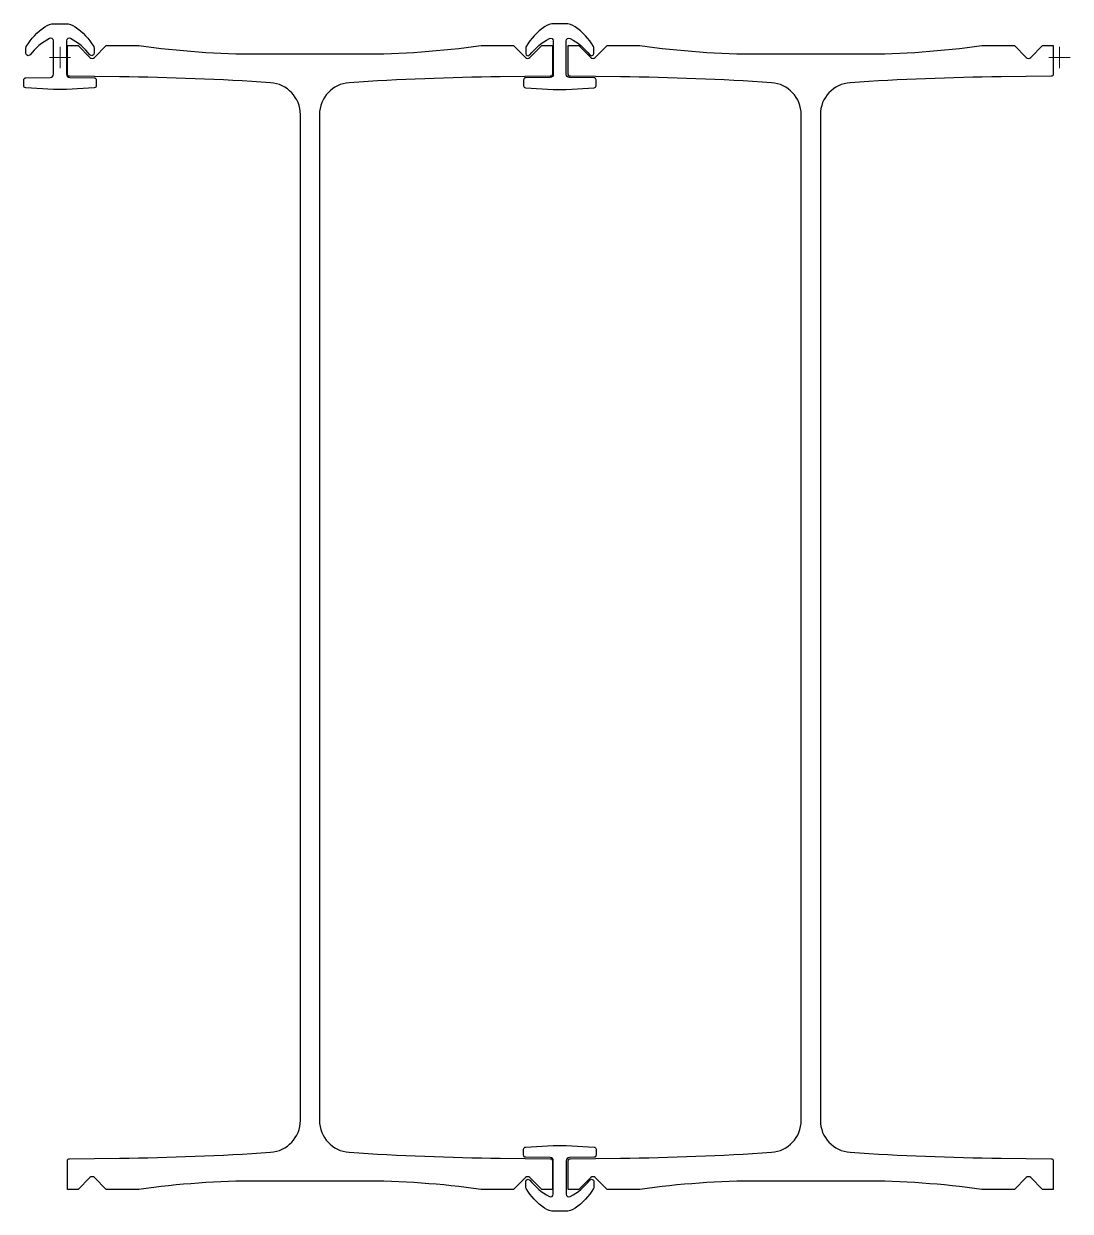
# Model space of a CAD drawing. Header units: millimetres. Extents: x -34 to 950, y -1085 to 32.
import ezdxf

# ---------------------------------------------------------------- set-up
doc = ezdxf.new("R2010")
doc.units = ezdxf.units.MM
doc.layers.get('0').update_dxf_attribs({"lineweight": 25})
doc.layers.add('ref', color=252, linetype='Continuous', lineweight=5)

msp = doc.modelspace()

# ---------------------------------------------------------------- linework, layer by layer
for points in [[(-34.1, -26.5), (-34.1, -21, -0.411055), (-32.1, -19), (-9.1, -18.7, 0.41139), (-6.1, -15.7), (-6.1, 15.7, 0.569114), (-9.8, 17.9, 0.100985), (-28.2, 2.5, -0.710336), (-32, 3.8), (-32, 9.2, -0.135197), (-31.7, 10.2, -0.107747), (-14.3, 28.9, -0.15203), (-5.1, 31.7), (5.1, 31.7, -0.15203), (14.3, 28.9, -0.107747), (31.7, 10.2, -0.135197), (32, 9.2), (32, 3.8, -0.710994), (28.2, 2.5, 0.100981), (9.8, 17.9, 0.568488), (6.1, 15.7), (6.1, -15.7, 0.41139), (9.1, -18.7), (32.1, -19, -0.411055), (34.1, -21), (34.1, -26.5, -0.397192), (32.2, -28.5), (6.1, -30.1), (-6.1, -30.1), (-32.2, -28.5, -0.397192)], [(504.1, -26.5), (504.1, -21, 0.411055), (502.1, -19), (479.1, -18.7, -0.41139), (476.1, -15.7), (476.1, 15.7, -0.568488), (479.8, 17.9, -0.100981), (498.2, 2.5, 0.710994), (502, 3.8), (502, 9.2, 0.135197), (501.7, 10.2, 0.107747), (484.3, 28.9, 0.15203), (475.1, 31.7), (464.9, 31.7, 0.15203), (455.7, 28.9, 0.107747), (438.3, 10.2, 0.135197), (438, 9.2), (438, 3.8, 0.710336), (441.8, 2.5, -0.100985), (460.2, 17.9, -0.569114), (463.9, 15.7), (463.9, -15.7, -0.41139), (460.9, -18.7), (437.9, -19, 0.411055), (435.9, -21), (435.9, -26.5, 0.397192), (437.8, -28.5), (463.9, -30.1), (476.1, -30.1), (502.2, -28.5, 0.397192)], [(7, -15.7), (7, 11.3), (17, 11.3), (28.1, 0.1, 0.414214), (32.4, 0.1), (43.5, 11.3), (74.1, 11.3, 0.035293), (186.6, 3.3), (283.4, 3.3, 0.035293), (395.9, 11.3), (426.5, 11.3), (437.6, 0.1, 0.414214), (441.9, 0.1), (453, 11.3), (463, 11.3), (463, -15.7, -0.411288), (461, -17.7), (414, -18.2, 0.014216), (272, -23.7, 0.394764), (244, -53.6), (244, -999.2, 0.394764), (272, -1029.1, 0.014216), (414, -1034.6), (461, -1035.1, -0.411288), (463, -1037.1), (463, -1064), (453, -1064), (441.9, -1052.9, 0.414214), (437.6, -1052.9), (426.5, -1064), (395.9, -1064, 0.035293), (283.4, -1056.1), (186.6, -1056.1, 0.035293), (74.1, -1064), (43.5, -1064), (32.4, -1052.9, 0.414214), (28.1, -1052.9), (17, -1064), (7, -1064), (7, -1037.1, -0.411288), (9, -1035.1), (56, -1034.6, 0.014216), (198, -1029.1, 0.394764), (226, -999.2), (226, -53.6, 0.394764), (198, -23.7, 0.014216), (56, -18.2), (9, -17.7, -0.411288)], [(503.4, -1052.9, 0.414214), (499.1, -1052.9), (488, -1064), (478, -1064), (478, -1037.1, -0.411288), (480, -1035.1), (527, -1034.6, 0.014216), (669, -1029.1, 0.394764), (697, -999.2), (697, -53.6, 0.394764), (669, -23.7, 0.014216), (527, -18.2), (480, -17.7, -0.411288), (478, -15.7), (478, 11.3), (488, 11.3), (499.1, 0.1, 0.414214), (503.4, 0.1), (514.5, 11.3), (545.1, 11.3, 0.035293), (657.6, 3.3), (754.4, 3.3, 0.035293), (866.9, 11.3), (897.5, 11.3), (908.6, 0.1, 0.414214), (912.9, 0.1), (924, 11.3), (934, 11.3), (934, -15.7, -0.411288), (932, -17.7), (885, -18.2, 0.014216), (743, -23.7, 0.394764), (715, -53.6), (715, -999.2, 0.394764), (743, -1029.1, 0.014216), (885, -1034.6), (932, -1035.1, -0.411288), (934, -1037.1), (934, -1064), (924, -1064), (912.9, -1052.9, 0.414214), (908.6, -1052.9), (897.5, -1064), (866.9, -1064, 0.035293), (754.4, -1056.1), (657.6, -1056.1, 0.035293), (545.1, -1064), (514.5, -1064)], [(504.1, -1031.8, -0.411055), (502.1, -1033.8), (479.1, -1034.1, 0.41139), (476.1, -1037.1), (476.1, -1068.5, 0.569114), (479.8, -1070.7, 0.100985), (498.2, -1055.3, -0.710336), (502, -1056.6), (502, -1062, -0.135197), (501.7, -1063, -0.107747), (484.3, -1081.7, -0.15203), (475.1, -1084.5), (464.9, -1084.5, -0.15203), (455.7, -1081.7, -0.107747), (438.3, -1063, -0.135197), (438, -1062), (438, -1056.6, -0.710994), (441.8, -1055.3, 0.100981), (460.2, -1070.7, 0.568488), (463.9, -1068.5), (463.9, -1037.1, 0.41139), (460.9, -1034.1), (437.9, -1033.8, -0.411055), (435.9, -1031.8), (435.9, -1026.2, -0.397192), (437.8, -1024.2), (463.9, -1022.7), (476.1, -1022.7), (502.2, -1024.2, -0.397192), (504.1, -1026.2)]]:
    msp.add_lwpolyline(points, format="xyb", close=True)
at = {"layer": 'ref'}
for p, q in [((10, 0), (-10, 0)), ((0, -10), (0, 10)), ((930, 0), (950, 0)), ((940, -10), (940, 10))]:
    msp.add_line(p, q, dxfattribs=at)

doc.saveas('drawing.dxf')
